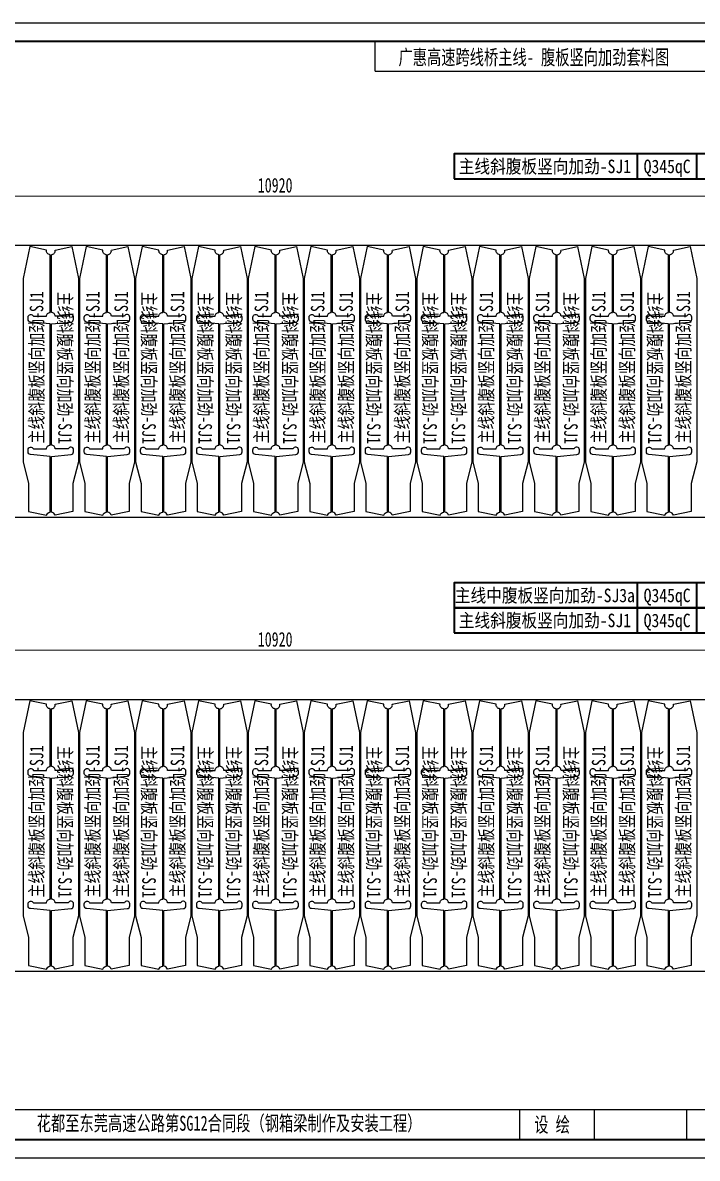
# Model space of a CAD drawing. Extents: x 1629247 to 2251351, y -601856 to -65897.
# Drawn here: x 1875021 to 1881261, y -430288 to -419788 of the extents above; entities that cross this region are included whole.
import ezdxf
from ezdxf.enums import TextEntityAlignment as Align

# ---------------------------------------------------------------- set-up
doc = ezdxf.new("R2010")
doc.units = 0
doc.header["$LTSCALE"] = 2
doc.header["$MEASUREMENT"] = 0
doc.header["$PDMODE"] = 35
doc.header["$PDSIZE"] = 50
doc.layers.get('0').update_dxf_attribs({"linetype": 'CONTINUOUS'})
doc.layers.get('Defpoints').update_dxf_attribs({"linetype": 'CONTINUOUS'})
doc.layers.add('1图框轮廓', color=7, linetype='CONTINUOUS', lineweight=35)
doc.layers.add('A3', color=7, linetype='CONTINUOUS')
doc.styles.add('仿宋', font='仿宋_GB2312_1.ttf', dxfattribs={"width": 0.7})
doc.dimstyles.new('标准标注样式-50', dxfattribs={"dimscale": 50, "dimtxt": 2.7, "dimasz": 2.5, "dimexe": 1.25, "dimexo": 0.625, "dimtad": 1, "dimdec": 0, "dimdsep": 46, "dimtxsty": '仿宋', "dimcen": 2.5, "dimclrd": 3, "dimclre": 3, "dimclrt": 4, "dimazin": 0, "dimtfac": 1, "dimtdec": 0, "dimtmove": 0, "dimatfit": 3, "dimfxl": 1.25, "dimlwd": 13, "dimlwe": 13, "dimarcsym": 0})

# ---------------------------------------------------------------- blocks, each defined once
blk = doc.blocks.new('*D232')
at = {"color": 3, "lineweight": 13, "ltscale": 3}
for p, q in [((1871896, -421819), (1871896, -421329)), ((1882816, -421819), (1882816, -421329))]:
    blk.add_line(p, q, dxfattribs=at)
at = {"color": 3, "linetype": 'ByBlock', "lineweight": 13, "ltscale": 3}
blk.add_line((1882691, -421391), (1872021, -421391), dxfattribs=at)
at = {"color": 3, "ltscale": 3}
for points in [[(1872021, -421370), (1872021, -421412), (1871896, -421391)], [(1882691, -421370), (1882691, -421412), (1882816, -421391)]]:
    blk.add_solid(points, dxfattribs=at)
at = {"layer": 'Defpoints', "color": 0, "ltscale": 3}
for p in [(1871896, -421391), (1871896, -421850), (1882816, -421850)]:
    blk.add_point(p, dxfattribs=at)
at = {"color": 4, "ltscale": 3, "insert": (1877356, -421292), "char_height": 135, "attachment_point": 5, "style": '仿宋'}
blk.add_mtext('10920', dxfattribs=at)
blk = doc.blocks.new('tukuangA4-')
at = {"layer": 'A3'}
for p, q in [((10266, 173), (10266, 449)), ((10957, 173), (10957, 449)), ((11811, 173), (11811, 449))]:
    blk.add_line(p, q, dxfattribs=at)
blk.add_lwpolyline([(14850, 10500), (14850, 0), (0, 0), (0, 10500)], close=True, dxfattribs=at)
for points, const_width in [([(882, 10327), (14677, 10327), (14677, 173), (882, 173), (882, 10327)], 17.3), ([(8927, 10051), (8927, 10327)], 13.8), ([(8927, 10051), (14677, 10051)], 13.8), ([(882, 449), (14677, 449)], 13.8)]:
    blk.add_lwpolyline(points, dxfattribs=dict(at, const_width=const_width))
at = {"layer": 'A3', "color": 7, "linetype": 'Continuous', "style": '仿宋', "width": 0.7}
for s, p in [('花都至东莞高速公路第SG12合同段（钢箱梁制作及安装工程）', (5798, 255)), ('设 绘', (10401, 242))]:
    blk.add_text(s, height=138.1, dxfattribs=at).set_placement(p)
blk = doc.blocks.new('*D234')
at = {"color": 3, "lineweight": 13, "ltscale": 3}
for p, q in [((1871896, -426017), (1871896, -425527)), ((1882816, -426017), (1882816, -425527))]:
    blk.add_line(p, q, dxfattribs=at)
at = {"color": 3, "linetype": 'ByBlock', "lineweight": 13, "ltscale": 3}
blk.add_line((1882691, -425589), (1872021, -425589), dxfattribs=at)
at = {"color": 3, "ltscale": 3}
for points in [[(1872021, -425569), (1872021, -425610), (1871896, -425589)], [(1882691, -425569), (1882691, -425610), (1882816, -425589)]]:
    blk.add_solid(points, dxfattribs=at)
at = {"layer": 'Defpoints', "color": 0, "ltscale": 3}
for p in [(1871896, -425589), (1871896, -426048), (1882816, -426048)]:
    blk.add_point(p, dxfattribs=at)
at = {"color": 4, "ltscale": 3, "insert": (1877356, -425491), "char_height": 135, "attachment_point": 5, "style": '仿宋'}
blk.add_mtext('10920', dxfattribs=at)

msp = doc.modelspace()

# ---------------------------------------------------------------- linework, layer by layer
at = {"color": 8, "ltscale": 3}
for points in [[(1871895.6, -424359.8), (1882815.6, -424359.8), (1882815.6, -421849.8), (1871895.6, -421849.8)], [(1871895.6, -428558), (1882815.6, -428558), (1882815.6, -426048), (1871895.6, -426048)]]:
    msp.add_lwpolyline(points, close=True, dxfattribs=at)
at = {"color": 1, "ltscale": 3}
for points in [[(1875075.6, -424049.8), (1875075.6, -424308.1), (1875241.3, -424342.6, -0.3552568), (1875275.6, -424314.8), (1875275.6, -423799.9), (1875093.1, -423781.8, -0.3855079), (1875070.6, -423756.9), (1875070.6, -423736.9, -0.8490905), (1875119.3, -423728.9), (1875240.6, -423728.9, -0.4142136), (1875275.6, -423693.9), (1875275.6, -422574.1), (1875093.1, -422556, -0.3855079), (1875070.6, -422531.1), (1875070.6, -422511.1, -0.8490905), (1875119.3, -422503.1), (1875240.6, -422503.1, -0.4142136), (1875275.6, -422468.1), (1875275.6, -421933.3, -0.4757351), (1875241.3, -421891.1), (1875086.8, -421858.9), (1875025.6, -422152.6), (1875025.6, -423849.8)], [(1875485.6, -424049.8), (1875485.6, -424308.1), (1875319.9, -424342.6, 0.3552568), (1875285.6, -424314.8), (1875285.6, -423799.9), (1875468.1, -423781.8, 0.3855079), (1875490.6, -423756.9), (1875490.6, -423736.9, 0.8490905), (1875441.9, -423728.9), (1875320.6, -423728.9, 0.4142136), (1875285.6, -423693.9), (1875285.6, -422574.1), (1875468.1, -422556, 0.3855079), (1875490.6, -422531.1), (1875490.6, -422511.1, 0.8490905), (1875441.9, -422503.1), (1875320.6, -422503.1, 0.4142136), (1875285.6, -422468.1), (1875285.6, -421933.3, 0.4757351), (1875319.9, -421891.1), (1875474.4, -421858.9), (1875535.6, -422152.6), (1875535.6, -423849.8)], [(1875595.6, -424049.8), (1875595.6, -424308.1), (1875761.3, -424342.6, -0.3552568), (1875795.6, -424314.8), (1875795.6, -423799.9), (1875613.1, -423781.8, -0.3855079), (1875590.6, -423756.9), (1875590.6, -423736.9, -0.8490905), (1875639.3, -423728.9), (1875760.6, -423728.9, -0.4142136), (1875795.6, -423693.9), (1875795.6, -422574.1), (1875613.1, -422556, -0.3855079), (1875590.6, -422531.1), (1875590.6, -422511.1, -0.8490905), (1875639.3, -422503.1), (1875760.6, -422503.1, -0.4142136), (1875795.6, -422468.1), (1875795.6, -421933.3, -0.4757351), (1875761.3, -421891.1), (1875606.8, -421858.9), (1875545.6, -422152.6), (1875545.6, -423849.8)], [(1876005.6, -424049.8), (1876005.6, -424308.1), (1875839.9, -424342.6, 0.3552568), (1875805.6, -424314.8), (1875805.6, -423799.9), (1875988.1, -423781.8, 0.3855079), (1876010.6, -423756.9), (1876010.6, -423736.9, 0.8490905), (1875961.9, -423728.9), (1875840.6, -423728.9, 0.4142136), (1875805.6, -423693.9), (1875805.6, -422574.1), (1875988.1, -422556, 0.3855079), (1876010.6, -422531.1), (1876010.6, -422511.1, 0.8490905), (1875961.9, -422503.1), (1875840.6, -422503.1, 0.4142136), (1875805.6, -422468.1), (1875805.6, -421933.3, 0.4757351), (1875839.9, -421891.1), (1875994.4, -421858.9), (1876055.6, -422152.6), (1876055.6, -423849.8)], [(1876115.6, -424049.8), (1876115.6, -424308.1), (1876281.3, -424342.6, -0.3552568), (1876315.6, -424314.8), (1876315.6, -423799.9), (1876133.1, -423781.8, -0.3855079), (1876110.6, -423756.9), (1876110.6, -423736.9, -0.8490905), (1876159.3, -423728.9), (1876280.6, -423728.9, -0.4142136), (1876315.6, -423693.9), (1876315.6, -422574.1), (1876133.1, -422556, -0.3855079), (1876110.6, -422531.1), (1876110.6, -422511.1, -0.8490905), (1876159.3, -422503.1), (1876280.6, -422503.1, -0.4142136), (1876315.6, -422468.1), (1876315.6, -421933.3, -0.4757351), (1876281.3, -421891.1), (1876126.8, -421858.9), (1876065.6, -422152.6), (1876065.6, -423849.8)], [(1876525.6, -424049.8), (1876525.6, -424308.1), (1876359.9, -424342.6, 0.3552568), (1876325.6, -424314.8), (1876325.6, -423799.9), (1876508.1, -423781.8, 0.3855079), (1876530.6, -423756.9), (1876530.6, -423736.9, 0.8490905), (1876481.9, -423728.9), (1876360.6, -423728.9, 0.4142136), (1876325.6, -423693.9), (1876325.6, -422574.1), (1876508.1, -422556, 0.3855079), (1876530.6, -422531.1), (1876530.6, -422511.1, 0.8490905), (1876481.9, -422503.1), (1876360.6, -422503.1, 0.4142136), (1876325.6, -422468.1), (1876325.6, -421933.3, 0.4757351), (1876359.9, -421891.1), (1876514.4, -421858.9), (1876575.6, -422152.6), (1876575.6, -423849.8)], [(1876635.6, -424049.8), (1876635.6, -424308.1), (1876801.3, -424342.6, -0.3552568), (1876835.6, -424314.8), (1876835.6, -423799.9), (1876653.1, -423781.8, -0.3855079), (1876630.6, -423756.9), (1876630.6, -423736.9, -0.8490905), (1876679.3, -423728.9), (1876800.6, -423728.9, -0.4142136), (1876835.6, -423693.9), (1876835.6, -422574.1), (1876653.1, -422556, -0.3855079), (1876630.6, -422531.1), (1876630.6, -422511.1, -0.8490905), (1876679.3, -422503.1), (1876800.6, -422503.1, -0.4142136), (1876835.6, -422468.1), (1876835.6, -421933.3, -0.4757351), (1876801.3, -421891.1), (1876646.8, -421858.9), (1876585.6, -422152.6), (1876585.6, -423849.8)], [(1877045.6, -424049.8), (1877045.6, -424308.1), (1876879.9, -424342.6, 0.3552568), (1876845.6, -424314.8), (1876845.6, -423799.9), (1877028.1, -423781.8, 0.3855079), (1877050.6, -423756.9), (1877050.6, -423736.9, 0.8490905), (1877001.9, -423728.9), (1876880.6, -423728.9, 0.4142136), (1876845.6, -423693.9), (1876845.6, -422574.1), (1877028.1, -422556, 0.3855079), (1877050.6, -422531.1), (1877050.6, -422511.1, 0.8490905), (1877001.9, -422503.1), (1876880.6, -422503.1, 0.4142136), (1876845.6, -422468.1), (1876845.6, -421933.3, 0.4757351), (1876879.9, -421891.1), (1877034.4, -421858.9), (1877095.6, -422152.6), (1877095.6, -423849.8)], [(1877155.6, -424049.8), (1877155.6, -424308.1), (1877321.3, -424342.6, -0.3552568), (1877355.6, -424314.8), (1877355.6, -423799.9), (1877173.1, -423781.8, -0.3855079), (1877150.6, -423756.9), (1877150.6, -423736.9, -0.8490905), (1877199.3, -423728.9), (1877320.6, -423728.9, -0.4142136), (1877355.6, -423693.9), (1877355.6, -422574.1), (1877173.1, -422556, -0.3855079), (1877150.6, -422531.1), (1877150.6, -422511.1, -0.8490905), (1877199.3, -422503.1), (1877320.6, -422503.1, -0.4142136), (1877355.6, -422468.1), (1877355.6, -421933.3, -0.4757351), (1877321.3, -421891.1), (1877166.8, -421858.9), (1877105.6, -422152.6), (1877105.6, -423849.8)], [(1877565.6, -424049.8), (1877565.6, -424308.1), (1877399.9, -424342.6, 0.3552568), (1877365.6, -424314.8), (1877365.6, -423799.9), (1877548.1, -423781.8, 0.3855079), (1877570.6, -423756.9), (1877570.6, -423736.9, 0.8490905), (1877521.9, -423728.9), (1877400.6, -423728.9, 0.4142136), (1877365.6, -423693.9), (1877365.6, -422574.1), (1877548.1, -422556, 0.3855079), (1877570.6, -422531.1), (1877570.6, -422511.1, 0.8490905), (1877521.9, -422503.1), (1877400.6, -422503.1, 0.4142136), (1877365.6, -422468.1), (1877365.6, -421933.3, 0.4757351), (1877399.9, -421891.1), (1877554.4, -421858.9), (1877615.6, -422152.6), (1877615.6, -423849.8)], [(1877675.6, -424049.8), (1877675.6, -424308.1), (1877841.3, -424342.6, -0.3552568), (1877875.6, -424314.8), (1877875.6, -423799.9), (1877693.1, -423781.8, -0.3855079), (1877670.6, -423756.9), (1877670.6, -423736.9, -0.8490905), (1877719.3, -423728.9), (1877840.6, -423728.9, -0.4142136), (1877875.6, -423693.9), (1877875.6, -422574.1), (1877693.1, -422556, -0.3855079), (1877670.6, -422531.1), (1877670.6, -422511.1, -0.8490905), (1877719.3, -422503.1), (1877840.6, -422503.1, -0.4142136), (1877875.6, -422468.1), (1877875.6, -421933.3, -0.4757351), (1877841.3, -421891.1), (1877686.8, -421858.9), (1877625.6, -422152.6), (1877625.6, -423849.8)], [(1878085.6, -424049.8), (1878085.6, -424308.1), (1877919.9, -424342.6, 0.3552568), (1877885.6, -424314.8), (1877885.6, -423799.9), (1878068.1, -423781.8, 0.3855079), (1878090.6, -423756.9), (1878090.6, -423736.9, 0.8490905), (1878041.9, -423728.9), (1877920.6, -423728.9, 0.4142136), (1877885.6, -423693.9), (1877885.6, -422574.1), (1878068.1, -422556, 0.3855079), (1878090.6, -422531.1), (1878090.6, -422511.1, 0.8490905), (1878041.9, -422503.1), (1877920.6, -422503.1, 0.4142136), (1877885.6, -422468.1), (1877885.6, -421933.3, 0.4757351), (1877919.9, -421891.1), (1878074.4, -421858.9), (1878135.6, -422152.6), (1878135.6, -423849.8)], [(1878195.6, -424049.8), (1878195.6, -424308.1), (1878361.3, -424342.6, -0.3552568), (1878395.6, -424314.8), (1878395.6, -423799.9), (1878213.1, -423781.8, -0.3855079), (1878190.6, -423756.9), (1878190.6, -423736.9, -0.8490905), (1878239.3, -423728.9), (1878360.6, -423728.9, -0.4142136), (1878395.6, -423693.9), (1878395.6, -422574.1), (1878213.1, -422556, -0.3855079), (1878190.6, -422531.1), (1878190.6, -422511.1, -0.8490905), (1878239.3, -422503.1), (1878360.6, -422503.1, -0.4142136), (1878395.6, -422468.1), (1878395.6, -421933.3, -0.4757351), (1878361.3, -421891.1), (1878206.8, -421858.9), (1878145.6, -422152.6), (1878145.6, -423849.8)], [(1878605.6, -424049.8), (1878605.6, -424308.1), (1878439.9, -424342.6, 0.3552568), (1878405.6, -424314.8), (1878405.6, -423799.9), (1878588.1, -423781.8, 0.3855079), (1878610.6, -423756.9), (1878610.6, -423736.9, 0.8490905), (1878561.9, -423728.9), (1878440.6, -423728.9, 0.4142136), (1878405.6, -423693.9), (1878405.6, -422574.1), (1878588.1, -422556, 0.3855079), (1878610.6, -422531.1), (1878610.6, -422511.1, 0.8490905), (1878561.9, -422503.1), (1878440.6, -422503.1, 0.4142136), (1878405.6, -422468.1), (1878405.6, -421933.3, 0.4757351), (1878439.9, -421891.1), (1878594.4, -421858.9), (1878655.6, -422152.6), (1878655.6, -423849.8)], [(1878715.6, -424049.8), (1878715.6, -424308.1), (1878881.3, -424342.6, -0.3552568), (1878915.6, -424314.8), (1878915.6, -423799.9), (1878733.1, -423781.8, -0.3855079), (1878710.6, -423756.9), (1878710.6, -423736.9, -0.8490905), (1878759.3, -423728.9), (1878880.6, -423728.9, -0.4142136), (1878915.6, -423693.9), (1878915.6, -422574.1), (1878733.1, -422556, -0.3855079), (1878710.6, -422531.1), (1878710.6, -422511.1, -0.8490905), (1878759.3, -422503.1), (1878880.6, -422503.1, -0.4142136), (1878915.6, -422468.1), (1878915.6, -421933.3, -0.4757351), (1878881.3, -421891.1), (1878726.8, -421858.9), (1878665.6, -422152.6), (1878665.6, -423849.8)], [(1879125.6, -424049.8), (1879125.6, -424308.1), (1878959.9, -424342.6, 0.3552568), (1878925.6, -424314.8), (1878925.6, -423799.9), (1879108.1, -423781.8, 0.3855079), (1879130.6, -423756.9), (1879130.6, -423736.9, 0.8490905), (1879081.9, -423728.9), (1878960.6, -423728.9, 0.4142136), (1878925.6, -423693.9), (1878925.6, -422574.1), (1879108.1, -422556, 0.3855079), (1879130.6, -422531.1), (1879130.6, -422511.1, 0.8490905), (1879081.9, -422503.1), (1878960.6, -422503.1, 0.4142136), (1878925.6, -422468.1), (1878925.6, -421933.3, 0.4757351), (1878959.9, -421891.1), (1879114.4, -421858.9), (1879175.6, -422152.6), (1879175.6, -423849.8)], [(1879235.6, -424049.8), (1879235.6, -424308.1), (1879401.3, -424342.6, -0.3552568), (1879435.6, -424314.8), (1879435.6, -423799.9), (1879253.1, -423781.8, -0.3855079), (1879230.6, -423756.9), (1879230.6, -423736.9, -0.8490905), (1879279.3, -423728.9), (1879400.6, -423728.9, -0.4142136), (1879435.6, -423693.9), (1879435.6, -422574.1), (1879253.1, -422556, -0.3855079), (1879230.6, -422531.1), (1879230.6, -422511.1, -0.8490905), (1879279.3, -422503.1), (1879400.6, -422503.1, -0.4142136), (1879435.6, -422468.1), (1879435.6, -421933.3, -0.4757351), (1879401.3, -421891.1), (1879246.8, -421858.9), (1879185.6, -422152.6), (1879185.6, -423849.8)], [(1879645.6, -424049.8), (1879645.6, -424308.1), (1879479.9, -424342.6, 0.3552568), (1879445.6, -424314.8), (1879445.6, -423799.9), (1879628.1, -423781.8, 0.3855079), (1879650.6, -423756.9), (1879650.6, -423736.9, 0.8490905), (1879601.9, -423728.9), (1879480.6, -423728.9, 0.4142136), (1879445.6, -423693.9), (1879445.6, -422574.1), (1879628.1, -422556, 0.3855079), (1879650.6, -422531.1), (1879650.6, -422511.1, 0.8490905), (1879601.9, -422503.1), (1879480.6, -422503.1, 0.4142136), (1879445.6, -422468.1), (1879445.6, -421933.3, 0.4757351), (1879479.9, -421891.1), (1879634.4, -421858.9), (1879695.6, -422152.6), (1879695.6, -423849.8)], [(1879755.6, -424049.8), (1879755.6, -424308.1), (1879921.3, -424342.6, -0.3552568), (1879955.6, -424314.8), (1879955.6, -423799.9), (1879773.1, -423781.8, -0.3855079), (1879750.6, -423756.9), (1879750.6, -423736.9, -0.8490905), (1879799.3, -423728.9), (1879920.6, -423728.9, -0.4142136), (1879955.6, -423693.9), (1879955.6, -422574.1), (1879773.1, -422556, -0.3855079), (1879750.6, -422531.1), (1879750.6, -422511.1, -0.8490905), (1879799.3, -422503.1), (1879920.6, -422503.1, -0.4142136), (1879955.6, -422468.1), (1879955.6, -421933.3, -0.4757351), (1879921.3, -421891.1), (1879766.8, -421858.9), (1879705.6, -422152.6), (1879705.6, -423849.8)], [(1880165.6, -424049.8), (1880165.6, -424308.1), (1879999.9, -424342.6, 0.3552568), (1879965.6, -424314.8), (1879965.6, -423799.9), (1880148.1, -423781.8, 0.3855079), (1880170.6, -423756.9), (1880170.6, -423736.9, 0.8490905), (1880121.9, -423728.9), (1880000.6, -423728.9, 0.4142136), (1879965.6, -423693.9), (1879965.6, -422574.1), (1880148.1, -422556, 0.3855079), (1880170.6, -422531.1), (1880170.6, -422511.1, 0.8490905), (1880121.9, -422503.1), (1880000.6, -422503.1, 0.4142136), (1879965.6, -422468.1), (1879965.6, -421933.3, 0.4757351), (1879999.9, -421891.1), (1880154.4, -421858.9), (1880215.6, -422152.6), (1880215.6, -423849.8)], [(1880275.6, -424049.8), (1880275.6, -424308.1), (1880441.3, -424342.6, -0.3552568), (1880475.6, -424314.8), (1880475.6, -423799.9), (1880293.1, -423781.8, -0.3855079), (1880270.6, -423756.9), (1880270.6, -423736.9, -0.8490905), (1880319.3, -423728.9), (1880440.6, -423728.9, -0.4142136), (1880475.6, -423693.9), (1880475.6, -422574.1), (1880293.1, -422556, -0.3855079), (1880270.6, -422531.1), (1880270.6, -422511.1, -0.8490905), (1880319.3, -422503.1), (1880440.6, -422503.1, -0.4142136), (1880475.6, -422468.1), (1880475.6, -421933.3, -0.4757351), (1880441.3, -421891.1), (1880286.8, -421858.9), (1880225.6, -422152.6), (1880225.6, -423849.8)], [(1880685.6, -424049.8), (1880685.6, -424308.1), (1880519.9, -424342.6, 0.3552568), (1880485.6, -424314.8), (1880485.6, -423799.9), (1880668.1, -423781.8, 0.3855079), (1880690.6, -423756.9), (1880690.6, -423736.9, 0.8490905), (1880641.9, -423728.9), (1880520.6, -423728.9, 0.4142136), (1880485.6, -423693.9), (1880485.6, -422574.1), (1880668.1, -422556, 0.3855079), (1880690.6, -422531.1), (1880690.6, -422511.1, 0.8490905), (1880641.9, -422503.1), (1880520.6, -422503.1, 0.4142136), (1880485.6, -422468.1), (1880485.6, -421933.3, 0.4757351), (1880519.9, -421891.1), (1880674.4, -421858.9), (1880735.6, -422152.6), (1880735.6, -423849.8)], [(1880795.6, -424049.8), (1880795.6, -424308.1), (1880961.3, -424342.6, -0.3552568), (1880995.6, -424314.8), (1880995.6, -423799.9), (1880813.1, -423781.8, -0.3855079), (1880790.6, -423756.9), (1880790.6, -423736.9, -0.8490905), (1880839.3, -423728.9), (1880960.6, -423728.9, -0.4142136), (1880995.6, -423693.9), (1880995.6, -422574.1), (1880813.1, -422556, -0.3855079), (1880790.6, -422531.1), (1880790.6, -422511.1, -0.8490905), (1880839.3, -422503.1), (1880960.6, -422503.1, -0.4142136), (1880995.6, -422468.1), (1880995.6, -421933.3, -0.4757351), (1880961.3, -421891.1), (1880806.8, -421858.9), (1880745.6, -422152.6), (1880745.6, -423849.8)], [(1881205.6, -424049.8), (1881205.6, -424308.1), (1881039.9, -424342.6, 0.3552568), (1881005.6, -424314.8), (1881005.6, -423799.9), (1881188.1, -423781.8, 0.3855079), (1881210.6, -423756.9), (1881210.6, -423736.9, 0.8490905), (1881161.9, -423728.9), (1881040.6, -423728.9, 0.4142136), (1881005.6, -423693.9), (1881005.6, -422574.1), (1881188.1, -422556, 0.3855079), (1881210.6, -422531.1), (1881210.6, -422511.1, 0.8490905), (1881161.9, -422503.1), (1881040.6, -422503.1, 0.4142136), (1881005.6, -422468.1), (1881005.6, -421933.3, 0.4757351), (1881039.9, -421891.1), (1881194.4, -421858.9), (1881255.6, -422152.6), (1881255.6, -423849.8)], [(1875075.6, -428248), (1875075.6, -428506.4), (1875241.3, -428540.9, -0.3552568), (1875275.6, -428513), (1875275.6, -427998.2), (1875093.1, -427980, -0.3855079), (1875070.6, -427955.2), (1875070.6, -427935.2, -0.8490905), (1875119.3, -427927.2), (1875240.6, -427927.2, -0.4142136), (1875275.6, -427892.2), (1875275.6, -426772.4), (1875093.1, -426754.3, -0.3855079), (1875070.6, -426729.4), (1875070.6, -426709.4, -0.8490905), (1875119.3, -426701.4), (1875240.6, -426701.4, -0.4142136), (1875275.6, -426666.4), (1875275.6, -426131.5, -0.4757351), (1875241.3, -426089.4), (1875086.8, -426057.2), (1875025.6, -426350.9), (1875025.6, -428048)], [(1875485.6, -428248), (1875485.6, -428506.4), (1875319.9, -428540.9, 0.3552568), (1875285.6, -428513), (1875285.6, -427998.2), (1875468.1, -427980, 0.3855079), (1875490.6, -427955.2), (1875490.6, -427935.2, 0.8490905), (1875441.9, -427927.2), (1875320.6, -427927.2, 0.4142136), (1875285.6, -427892.2), (1875285.6, -426772.4), (1875468.1, -426754.3, 0.3855079), (1875490.6, -426729.4), (1875490.6, -426709.4, 0.8490905), (1875441.9, -426701.4), (1875320.6, -426701.4, 0.4142136), (1875285.6, -426666.4), (1875285.6, -426131.5, 0.4757351), (1875319.9, -426089.4), (1875474.4, -426057.2), (1875535.6, -426350.9), (1875535.6, -428048)], [(1875595.6, -428248), (1875595.6, -428506.4), (1875761.3, -428540.9, -0.3552568), (1875795.6, -428513), (1875795.6, -427998.2), (1875613.1, -427980, -0.3855079), (1875590.6, -427955.2), (1875590.6, -427935.2, -0.8490905), (1875639.3, -427927.2), (1875760.6, -427927.2, -0.4142136), (1875795.6, -427892.2), (1875795.6, -426772.4), (1875613.1, -426754.3, -0.3855079), (1875590.6, -426729.4), (1875590.6, -426709.4, -0.8490905), (1875639.3, -426701.4), (1875760.6, -426701.4, -0.4142136), (1875795.6, -426666.4), (1875795.6, -426131.5, -0.4757351), (1875761.3, -426089.4), (1875606.8, -426057.2), (1875545.6, -426350.9), (1875545.6, -428048)], [(1876005.6, -428248), (1876005.6, -428506.4), (1875839.9, -428540.9, 0.3552568), (1875805.6, -428513), (1875805.6, -427998.2), (1875988.1, -427980, 0.3855079), (1876010.6, -427955.2), (1876010.6, -427935.2, 0.8490905), (1875961.9, -427927.2), (1875840.6, -427927.2, 0.4142136), (1875805.6, -427892.2), (1875805.6, -426772.4), (1875988.1, -426754.3, 0.3855079), (1876010.6, -426729.4), (1876010.6, -426709.4, 0.8490905), (1875961.9, -426701.4), (1875840.6, -426701.4, 0.4142136), (1875805.6, -426666.4), (1875805.6, -426131.5, 0.4757351), (1875839.9, -426089.4), (1875994.4, -426057.2), (1876055.6, -426350.9), (1876055.6, -428048)], [(1876115.6, -428248), (1876115.6, -428506.4), (1876281.3, -428540.9, -0.3552568), (1876315.6, -428513), (1876315.6, -427998.2), (1876133.1, -427980, -0.3855079), (1876110.6, -427955.2), (1876110.6, -427935.2, -0.8490905), (1876159.3, -427927.2), (1876280.6, -427927.2, -0.4142136), (1876315.6, -427892.2), (1876315.6, -426772.4), (1876133.1, -426754.3, -0.3855079), (1876110.6, -426729.4), (1876110.6, -426709.4, -0.8490905), (1876159.3, -426701.4), (1876280.6, -426701.4, -0.4142136), (1876315.6, -426666.4), (1876315.6, -426131.5, -0.4757351), (1876281.3, -426089.4), (1876126.8, -426057.2), (1876065.6, -426350.9), (1876065.6, -428048)], [(1876525.6, -428248), (1876525.6, -428506.4), (1876359.9, -428540.9, 0.3552568), (1876325.6, -428513), (1876325.6, -427998.2), (1876508.1, -427980, 0.3855079), (1876530.6, -427955.2), (1876530.6, -427935.2, 0.8490905), (1876481.9, -427927.2), (1876360.6, -427927.2, 0.4142136), (1876325.6, -427892.2), (1876325.6, -426772.4), (1876508.1, -426754.3, 0.3855079), (1876530.6, -426729.4), (1876530.6, -426709.4, 0.8490905), (1876481.9, -426701.4), (1876360.6, -426701.4, 0.4142136), (1876325.6, -426666.4), (1876325.6, -426131.5, 0.4757351), (1876359.9, -426089.4), (1876514.4, -426057.2), (1876575.6, -426350.9), (1876575.6, -428048)], [(1876635.6, -428248), (1876635.6, -428506.4), (1876801.3, -428540.9, -0.3552568), (1876835.6, -428513), (1876835.6, -427998.2), (1876653.1, -427980, -0.3855079), (1876630.6, -427955.2), (1876630.6, -427935.2, -0.8490905), (1876679.3, -427927.2), (1876800.6, -427927.2, -0.4142136), (1876835.6, -427892.2), (1876835.6, -426772.4), (1876653.1, -426754.3, -0.3855079), (1876630.6, -426729.4), (1876630.6, -426709.4, -0.8490905), (1876679.3, -426701.4), (1876800.6, -426701.4, -0.4142136), (1876835.6, -426666.4), (1876835.6, -426131.5, -0.4757351), (1876801.3, -426089.4), (1876646.8, -426057.2), (1876585.6, -426350.9), (1876585.6, -428048)], [(1877045.6, -428248), (1877045.6, -428506.4), (1876879.9, -428540.9, 0.3552568), (1876845.6, -428513), (1876845.6, -427998.2), (1877028.1, -427980, 0.3855079), (1877050.6, -427955.2), (1877050.6, -427935.2, 0.8490905), (1877001.9, -427927.2), (1876880.6, -427927.2, 0.4142136), (1876845.6, -427892.2), (1876845.6, -426772.4), (1877028.1, -426754.3, 0.3855079), (1877050.6, -426729.4), (1877050.6, -426709.4, 0.8490905), (1877001.9, -426701.4), (1876880.6, -426701.4, 0.4142136), (1876845.6, -426666.4), (1876845.6, -426131.5, 0.4757351), (1876879.9, -426089.4), (1877034.4, -426057.2), (1877095.6, -426350.9), (1877095.6, -428048)], [(1877155.6, -428248), (1877155.6, -428506.4), (1877321.3, -428540.9, -0.3552568), (1877355.6, -428513), (1877355.6, -427998.2), (1877173.1, -427980, -0.3855079), (1877150.6, -427955.2), (1877150.6, -427935.2, -0.8490905), (1877199.3, -427927.2), (1877320.6, -427927.2, -0.4142136), (1877355.6, -427892.2), (1877355.6, -426772.4), (1877173.1, -426754.3, -0.3855079), (1877150.6, -426729.4), (1877150.6, -426709.4, -0.8490905), (1877199.3, -426701.4), (1877320.6, -426701.4, -0.4142136), (1877355.6, -426666.4), (1877355.6, -426131.5, -0.4757351), (1877321.3, -426089.4), (1877166.8, -426057.2), (1877105.6, -426350.9), (1877105.6, -428048)], [(1877565.6, -428248), (1877565.6, -428506.4), (1877399.9, -428540.9, 0.3552568), (1877365.6, -428513), (1877365.6, -427998.2), (1877548.1, -427980, 0.3855079), (1877570.6, -427955.2), (1877570.6, -427935.2, 0.8490905), (1877521.9, -427927.2), (1877400.6, -427927.2, 0.4142136), (1877365.6, -427892.2), (1877365.6, -426772.4), (1877548.1, -426754.3, 0.3855079), (1877570.6, -426729.4), (1877570.6, -426709.4, 0.8490905), (1877521.9, -426701.4), (1877400.6, -426701.4, 0.4142136), (1877365.6, -426666.4), (1877365.6, -426131.5, 0.4757351), (1877399.9, -426089.4), (1877554.4, -426057.2), (1877615.6, -426350.9), (1877615.6, -428048)], [(1877675.6, -428248), (1877675.6, -428506.4), (1877841.3, -428540.9, -0.3552568), (1877875.6, -428513), (1877875.6, -427998.2), (1877693.1, -427980, -0.3855079), (1877670.6, -427955.2), (1877670.6, -427935.2, -0.8490905), (1877719.3, -427927.2), (1877840.6, -427927.2, -0.4142136), (1877875.6, -427892.2), (1877875.6, -426772.4), (1877693.1, -426754.3, -0.3855079), (1877670.6, -426729.4), (1877670.6, -426709.4, -0.8490905), (1877719.3, -426701.4), (1877840.6, -426701.4, -0.4142136), (1877875.6, -426666.4), (1877875.6, -426131.5, -0.4757351), (1877841.3, -426089.4), (1877686.8, -426057.2), (1877625.6, -426350.9), (1877625.6, -428048)], [(1878085.6, -428248), (1878085.6, -428506.4), (1877919.9, -428540.9, 0.3552568), (1877885.6, -428513), (1877885.6, -427998.2), (1878068.1, -427980, 0.3855079), (1878090.6, -427955.2), (1878090.6, -427935.2, 0.8490905), (1878041.9, -427927.2), (1877920.6, -427927.2, 0.4142136), (1877885.6, -427892.2), (1877885.6, -426772.4), (1878068.1, -426754.3, 0.3855079), (1878090.6, -426729.4), (1878090.6, -426709.4, 0.8490905), (1878041.9, -426701.4), (1877920.6, -426701.4, 0.4142136), (1877885.6, -426666.4), (1877885.6, -426131.5, 0.4757351), (1877919.9, -426089.4), (1878074.4, -426057.2), (1878135.6, -426350.9), (1878135.6, -428048)], [(1878195.6, -428248), (1878195.6, -428506.4), (1878361.3, -428540.9, -0.3552568), (1878395.6, -428513), (1878395.6, -427998.2), (1878213.1, -427980, -0.3855079), (1878190.6, -427955.2), (1878190.6, -427935.2, -0.8490905), (1878239.3, -427927.2), (1878360.6, -427927.2, -0.4142136), (1878395.6, -427892.2), (1878395.6, -426772.4), (1878213.1, -426754.3, -0.3855079), (1878190.6, -426729.4), (1878190.6, -426709.4, -0.8490905), (1878239.3, -426701.4), (1878360.6, -426701.4, -0.4142136), (1878395.6, -426666.4), (1878395.6, -426131.5, -0.4757351), (1878361.3, -426089.4), (1878206.8, -426057.2), (1878145.6, -426350.9), (1878145.6, -428048)], [(1878605.6, -428248), (1878605.6, -428506.4), (1878439.9, -428540.9, 0.3552568), (1878405.6, -428513), (1878405.6, -427998.2), (1878588.1, -427980, 0.3855079), (1878610.6, -427955.2), (1878610.6, -427935.2, 0.8490905), (1878561.9, -427927.2), (1878440.6, -427927.2, 0.4142136), (1878405.6, -427892.2), (1878405.6, -426772.4), (1878588.1, -426754.3, 0.3855079), (1878610.6, -426729.4), (1878610.6, -426709.4, 0.8490905), (1878561.9, -426701.4), (1878440.6, -426701.4, 0.4142136), (1878405.6, -426666.4), (1878405.6, -426131.5, 0.4757351), (1878439.9, -426089.4), (1878594.4, -426057.2), (1878655.6, -426350.9), (1878655.6, -428048)], [(1878715.6, -428248), (1878715.6, -428506.4), (1878881.3, -428540.9, -0.3552568), (1878915.6, -428513), (1878915.6, -427998.2), (1878733.1, -427980, -0.3855079), (1878710.6, -427955.2), (1878710.6, -427935.2, -0.8490905), (1878759.3, -427927.2), (1878880.6, -427927.2, -0.4142136), (1878915.6, -427892.2), (1878915.6, -426772.4), (1878733.1, -426754.3, -0.3855079), (1878710.6, -426729.4), (1878710.6, -426709.4, -0.8490905), (1878759.3, -426701.4), (1878880.6, -426701.4, -0.4142136), (1878915.6, -426666.4), (1878915.6, -426131.5, -0.4757351), (1878881.3, -426089.4), (1878726.8, -426057.2), (1878665.6, -426350.9), (1878665.6, -428048)], [(1879125.6, -428248), (1879125.6, -428506.4), (1878959.9, -428540.9, 0.3552568), (1878925.6, -428513), (1878925.6, -427998.2), (1879108.1, -427980, 0.3855079), (1879130.6, -427955.2), (1879130.6, -427935.2, 0.8490905), (1879081.9, -427927.2), (1878960.6, -427927.2, 0.4142136), (1878925.6, -427892.2), (1878925.6, -426772.4), (1879108.1, -426754.3, 0.3855079), (1879130.6, -426729.4), (1879130.6, -426709.4, 0.8490905), (1879081.9, -426701.4), (1878960.6, -426701.4, 0.4142136), (1878925.6, -426666.4), (1878925.6, -426131.5, 0.4757351), (1878959.9, -426089.4), (1879114.4, -426057.2), (1879175.6, -426350.9), (1879175.6, -428048)], [(1879235.6, -428248), (1879235.6, -428506.4), (1879401.3, -428540.9, -0.3552568), (1879435.6, -428513), (1879435.6, -427998.2), (1879253.1, -427980, -0.3855079), (1879230.6, -427955.2), (1879230.6, -427935.2, -0.8490905), (1879279.3, -427927.2), (1879400.6, -427927.2, -0.4142136), (1879435.6, -427892.2), (1879435.6, -426772.4), (1879253.1, -426754.3, -0.3855079), (1879230.6, -426729.4), (1879230.6, -426709.4, -0.8490905), (1879279.3, -426701.4), (1879400.6, -426701.4, -0.4142136), (1879435.6, -426666.4), (1879435.6, -426131.5, -0.4757351), (1879401.3, -426089.4), (1879246.8, -426057.2), (1879185.6, -426350.9), (1879185.6, -428048)], [(1879645.6, -428248), (1879645.6, -428506.4), (1879479.9, -428540.9, 0.3552568), (1879445.6, -428513), (1879445.6, -427998.2), (1879628.1, -427980, 0.3855079), (1879650.6, -427955.2), (1879650.6, -427935.2, 0.8490905), (1879601.9, -427927.2), (1879480.6, -427927.2, 0.4142136), (1879445.6, -427892.2), (1879445.6, -426772.4), (1879628.1, -426754.3, 0.3855079), (1879650.6, -426729.4), (1879650.6, -426709.4, 0.8490905), (1879601.9, -426701.4), (1879480.6, -426701.4, 0.4142136), (1879445.6, -426666.4), (1879445.6, -426131.5, 0.4757351), (1879479.9, -426089.4), (1879634.4, -426057.2), (1879695.6, -426350.9), (1879695.6, -428048)], [(1879755.6, -428248), (1879755.6, -428506.4), (1879921.3, -428540.9, -0.3552568), (1879955.6, -428513), (1879955.6, -427998.2), (1879773.1, -427980, -0.3855079), (1879750.6, -427955.2), (1879750.6, -427935.2, -0.8490905), (1879799.3, -427927.2), (1879920.6, -427927.2, -0.4142136), (1879955.6, -427892.2), (1879955.6, -426772.4), (1879773.1, -426754.3, -0.3855079), (1879750.6, -426729.4), (1879750.6, -426709.4, -0.8490905), (1879799.3, -426701.4), (1879920.6, -426701.4, -0.4142136), (1879955.6, -426666.4), (1879955.6, -426131.5, -0.4757351), (1879921.3, -426089.4), (1879766.8, -426057.2), (1879705.6, -426350.9), (1879705.6, -428048)], [(1880165.6, -428248), (1880165.6, -428506.4), (1879999.9, -428540.9, 0.3552568), (1879965.6, -428513), (1879965.6, -427998.2), (1880148.1, -427980, 0.3855079), (1880170.6, -427955.2), (1880170.6, -427935.2, 0.8490905), (1880121.9, -427927.2), (1880000.6, -427927.2, 0.4142136), (1879965.6, -427892.2), (1879965.6, -426772.4), (1880148.1, -426754.3, 0.3855079), (1880170.6, -426729.4), (1880170.6, -426709.4, 0.8490905), (1880121.9, -426701.4), (1880000.6, -426701.4, 0.4142136), (1879965.6, -426666.4), (1879965.6, -426131.5, 0.4757351), (1879999.9, -426089.4), (1880154.4, -426057.2), (1880215.6, -426350.9), (1880215.6, -428048)], [(1880275.6, -428248), (1880275.6, -428506.4), (1880441.3, -428540.9, -0.3552568), (1880475.6, -428513), (1880475.6, -427998.2), (1880293.1, -427980, -0.3855079), (1880270.6, -427955.2), (1880270.6, -427935.2, -0.8490905), (1880319.3, -427927.2), (1880440.6, -427927.2, -0.4142136), (1880475.6, -427892.2), (1880475.6, -426772.4), (1880293.1, -426754.3, -0.3855079), (1880270.6, -426729.4), (1880270.6, -426709.4, -0.8490905), (1880319.3, -426701.4), (1880440.6, -426701.4, -0.4142136), (1880475.6, -426666.4), (1880475.6, -426131.5, -0.4757351), (1880441.3, -426089.4), (1880286.8, -426057.2), (1880225.6, -426350.9), (1880225.6, -428048)], [(1880685.6, -428248), (1880685.6, -428506.4), (1880519.9, -428540.9, 0.3552568), (1880485.6, -428513), (1880485.6, -427998.2), (1880668.1, -427980, 0.3855079), (1880690.6, -427955.2), (1880690.6, -427935.2, 0.8490905), (1880641.9, -427927.2), (1880520.6, -427927.2, 0.4142136), (1880485.6, -427892.2), (1880485.6, -426772.4), (1880668.1, -426754.3, 0.3855079), (1880690.6, -426729.4), (1880690.6, -426709.4, 0.8490905), (1880641.9, -426701.4), (1880520.6, -426701.4, 0.4142136), (1880485.6, -426666.4), (1880485.6, -426131.5, 0.4757351), (1880519.9, -426089.4), (1880674.4, -426057.2), (1880735.6, -426350.9), (1880735.6, -428048)], [(1880795.6, -428248), (1880795.6, -428506.4), (1880961.3, -428540.9, -0.3552568), (1880995.6, -428513), (1880995.6, -427998.2), (1880813.1, -427980, -0.3855079), (1880790.6, -427955.2), (1880790.6, -427935.2, -0.8490905), (1880839.3, -427927.2), (1880960.6, -427927.2, -0.4142136), (1880995.6, -427892.2), (1880995.6, -426772.4), (1880813.1, -426754.3, -0.3855079), (1880790.6, -426729.4), (1880790.6, -426709.4, -0.8490905), (1880839.3, -426701.4), (1880960.6, -426701.4, -0.4142136), (1880995.6, -426666.4), (1880995.6, -426131.5, -0.4757351), (1880961.3, -426089.4), (1880806.8, -426057.2), (1880745.6, -426350.9), (1880745.6, -428048)], [(1881205.6, -428248), (1881205.6, -428506.4), (1881039.9, -428540.9, 0.3552568), (1881005.6, -428513), (1881005.6, -427998.2), (1881188.1, -427980, 0.3855079), (1881210.6, -427955.2), (1881210.6, -427935.2, 0.8490905), (1881161.9, -427927.2), (1881040.6, -427927.2, 0.4142136), (1881005.6, -427892.2), (1881005.6, -426772.4), (1881188.1, -426754.3, 0.3855079), (1881210.6, -426729.4), (1881210.6, -426709.4, 0.8490905), (1881161.9, -426701.4), (1881040.6, -426701.4, 0.4142136), (1881005.6, -426666.4), (1881005.6, -426131.5, 0.4757351), (1881039.9, -426089.4), (1881194.4, -426057.2), (1881255.6, -426350.9), (1881255.6, -428048)]]:
    msp.add_lwpolyline(points, format="xyb", close=True, dxfattribs=at)
at = {"layer": '1图框轮廓', "color": 30, "ltscale": 3}
for p, q in [((1880707.1, -421232.8), (1880707.1, -421001.3)), ((1881257, -421232.8), (1881257, -421001.3)), ((1880707.1, -425199.5), (1880707.1, -424968)), ((1881257, -425199.5), (1881257, -424968)), ((1880707.1, -425431), (1880707.1, -425199.5)), ((1881257, -425431), (1881257, -425199.5))]:
    msp.add_line(p, q, dxfattribs=at)
for points in [[(1879011.5, -421232.8), (1882695.3, -421232.8), (1882695.3, -421001.3), (1879011.5, -421001.3)], [(1879011.5, -425199.5), (1882695.3, -425199.5), (1882695.3, -424968), (1879011.5, -424968)], [(1879011.5, -425431), (1882695.3, -425431), (1882695.3, -425199.5), (1879011.5, -425199.5)]]:
    msp.add_lwpolyline(points, close=True, dxfattribs=at)

# ---------------------------------------------------------------- block references
at = {"color": 8}
msp.add_blockref('tukuangA4-', (1869352.2, -430288.4), dxfattribs=at)

# ---------------------------------------------------------------- texts
at = {"color": 7, "style": '仿宋', "width": 0.85}
for s, p in [('主线斜腹板竖向加劲-SJ1', (1879851.3, -421117)), ('Q345qC', (1880982.1, -421117)), ('主线中腹板竖向加劲-SJ3a', (1879851.3, -425083.8)), ('Q345qC', (1880982.1, -425083.8)), ('主线斜腹板竖向加劲-SJ1', (1879851.3, -425315.3)), ('Q345qC', (1880982.1, -425315.3))]:
    msp.add_text(s, height=125, dxfattribs=at).set_placement(p, align=Align.MIDDLE_CENTER)
at = {"color": 6, "style": '仿宋', "width": 0.75}
for rotation, p in [(90, (1875149, -422974.9)), (270, (1875412.2, -422979.4)), (90, (1875669, -422974.9)), (90, (1875932.2, -422974.9)), (270, (1876189, -422979.4)), (90, (1876452.2, -422974.9)), (270, (1876709, -422979.4)), (270, (1876972.2, -422979.4)), (90, (1877229, -422974.9)), (270, (1877492.2, -422979.4)), (90, (1877749, -422974.9)), (90, (1878012.2, -422974.9)), (270, (1878269, -422979.4)), (90, (1878532.2, -422974.9)), (270, (1878789, -422979.4)), (270, (1879052.2, -422979.4)), (90, (1879309, -422974.9)), (270, (1879572.2, -422979.4)), (90, (1879829, -422974.9)), (270, (1880092.2, -422979.4)), (90, (1880349, -422974.9)), (90, (1880612.2, -422974.9)), (270, (1880869, -422979.4)), (90, (1881132.2, -422974.9)), (90, (1875149, -427173.1)), (270, (1875412.2, -427177.7)), (90, (1875669, -427173.1)), (90, (1875932.2, -427173.1)), (270, (1876189, -427177.7)), (90, (1876452.2, -427173.1)), (270, (1876709, -427177.7)), (270, (1876972.2, -427177.7)), (90, (1877229, -427173.1)), (270, (1877492.2, -427177.7)), (90, (1877749, -427173.1)), (90, (1878012.2, -427173.1)), (270, (1878269, -427177.7)), (90, (1878532.2, -427173.1)), (270, (1878789, -427177.7)), (270, (1879052.2, -427177.7)), (90, (1879309, -427173.1)), (270, (1879572.2, -427177.7)), (90, (1879829, -427173.1)), (270, (1880092.2, -427177.7)), (90, (1880349, -427173.1)), (90, (1880612.2, -427173.1)), (270, (1880869, -427177.7)), (90, (1881132.2, -427173.1))]:
    msp.add_text('主线斜腹板竖向加劲-SJ1', height=125, rotation=rotation, dxfattribs=at).set_placement(p, align=Align.MIDDLE_CENTER)
at = {"layer": 'A3', "color": 6, "linetype": 'Continuous', "style": '仿宋', "width": 0.7}
msp.add_text('广惠高速跨线桥主线- 腹板竖向加劲套料图', height=138.095, dxfattribs=at).set_placement((1878497, -420176.5))

# ---------------------------------------------------------------- dimensions: what is measured, and where the dimension line sits
at = {"color": 8, "ltscale": 3}
for base, p1, p2, picture, middle in [((1871895.6, -421391.1), (1882815.6, -421849.8), (1871895.6, -421849.8), '*D232', (1877355.6, -421292.4)), ((1871895.6, -425589.4), (1882815.6, -426048), (1871895.6, -426048), '*D234', (1877355.6, -425490.6))]:
    dim = msp.add_linear_dim(base=base, p1=p1, p2=p2, dimstyle='标准标注样式-50', dxfattribs=at)
    dim.commit()
    dim.dimension.update_dxf_attribs({"geometry": picture, "text_midpoint": middle})

doc.saveas('drawing.dxf')
